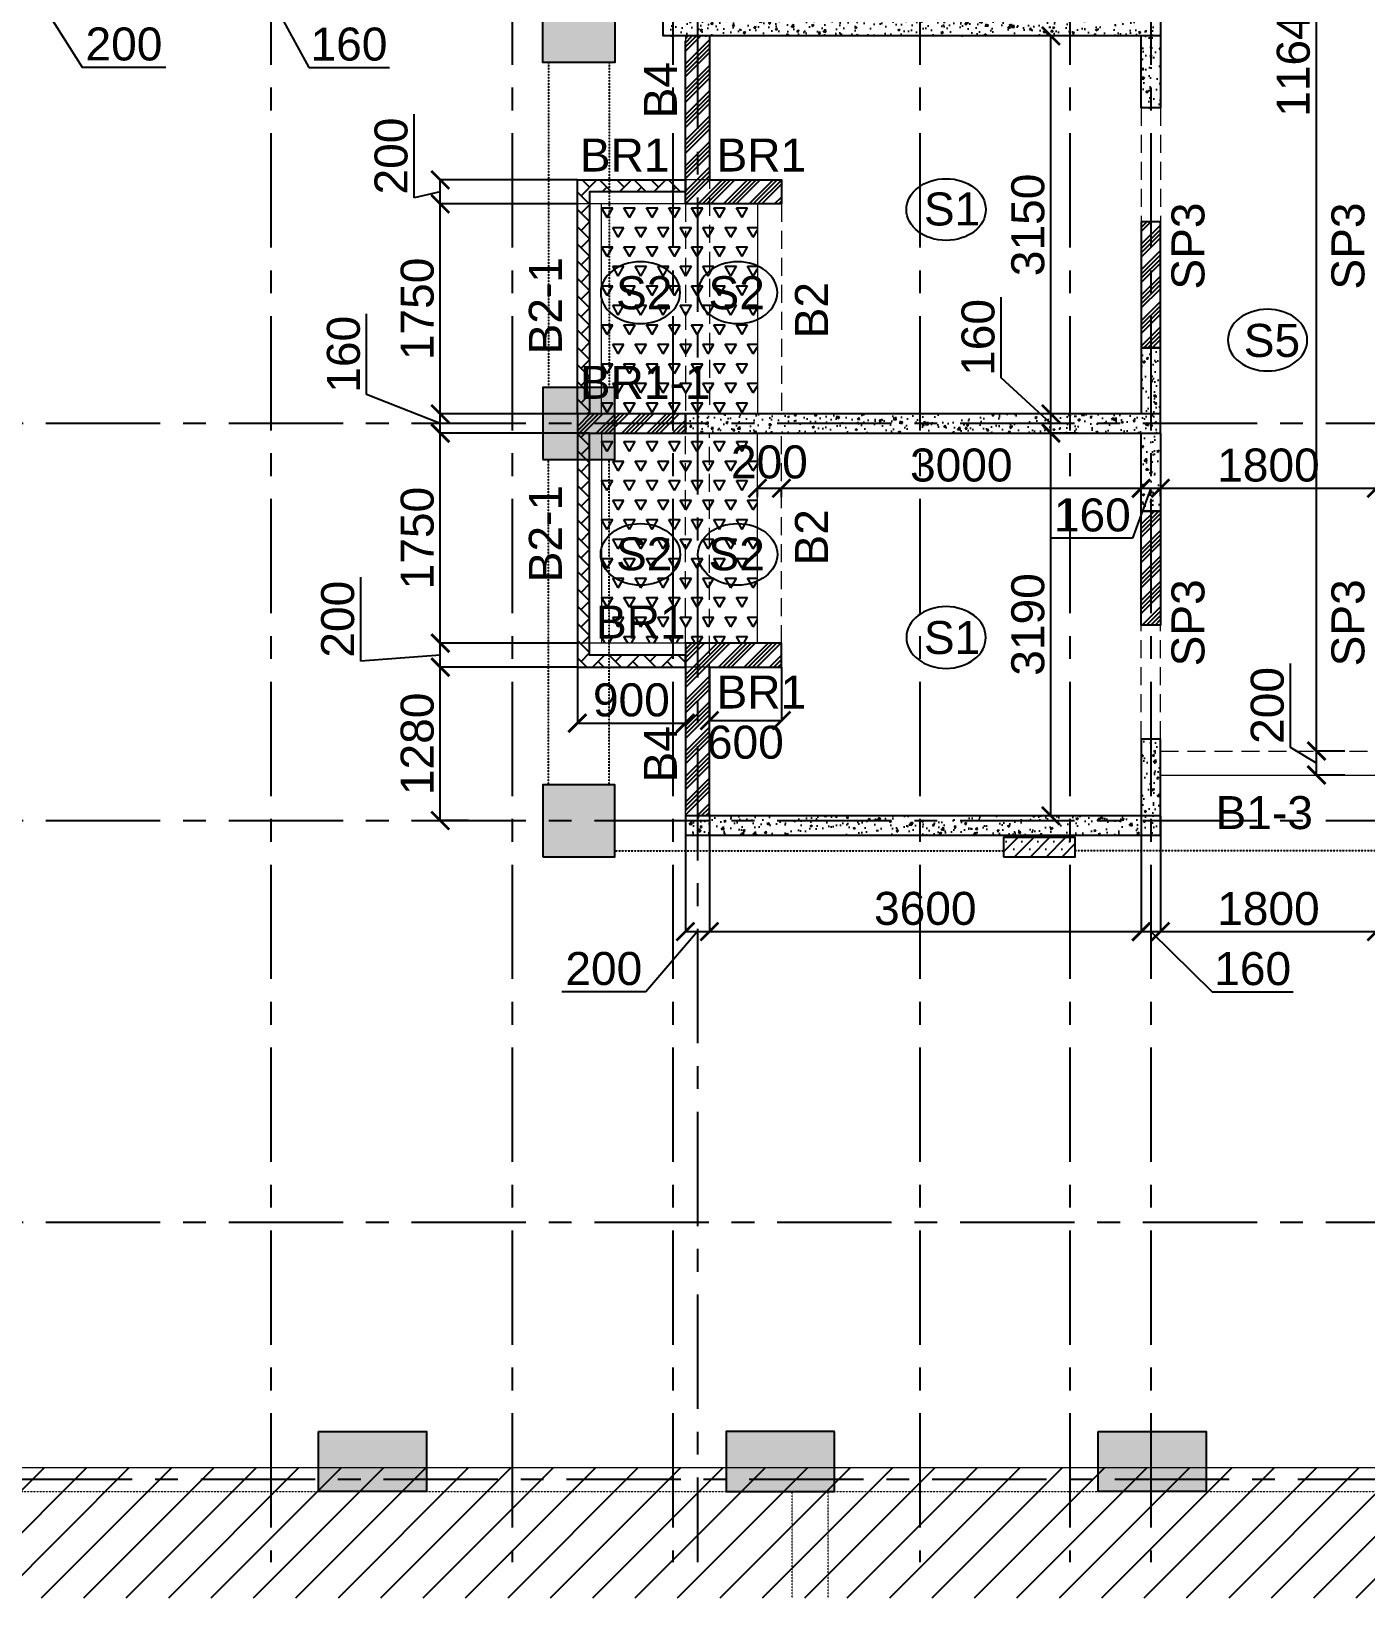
# Model space of a CAD drawing. Header units: inches. Extents: x -1898 to 127651, y -195120 to -109120.
# Drawn here: x 23325 to 34448, y -143846 to -130792 of the extents above; entities that cross this region are included whole.
import ezdxf

# ---------------------------------------------------------------- set-up
doc = ezdxf.new("R2010")
doc.units = ezdxf.units.IN
doc.header["$MEASUREMENT"] = 0
for name, pattern in [('CENTER', [50.8, 31.75, -6.35, 6.35, -6.35]), ('DASHED2', [9.525, 6.35, -3.175]), ('Hidden', [3, 2, -1])]:
    doc.linetypes.add(name, pattern=pattern)
for name, color, linetype in [('1', 8, 'Continuous'), ('160 R.C. WALL HAT', 8, 'Continuous'), ('160 R.C.WALL', 6, 'Continuous'), ('AR-Column', 40, 'Continuous'), ('AR-Hidden', 251, 'DASHED2'), ('BAL. PARAPET WALL', 4, 'Continuous'), ('BEAM TEXT', 4, 'Continuous'), ('DIM', 251, 'Continuous'), ('GRID', 8, 'CENTER'), ('JKEC COL', 6, 'Continuous'), ('JKEC COL HAT', 2, 'Continuous'), ('NON S.WALL HATCH', 8, 'Continuous'), ('NON STRUC R.C.WALL', 6, 'Continuous'), ('NON.STRUC.R.C.WALLS', 1, 'Continuous'), ('PARAPET WALL', 4, 'Continuous'), ('SPANRAL BEAM', 3, 'Continuous'), ('SUNKEN', 8, 'Continuous')]:
    doc.layers.add(name, color=color, linetype=linetype)
for name, color, linetype, lineweight in [('BEAMS', 3, 'Continuous', 0), ('SLAB CIR', 1, 'Continuous', 25), ('SLAB TXT', 3, 'Continuous', 0)]:
    doc.layers.add(name, color=color, linetype=linetype, lineweight=lineweight)
doc.styles.add('T200', font='sanss___.ttf', dxfattribs={"height": 275})
doc.styles.add('T300', font='sanss___.ttf', dxfattribs={"height": 350})
doc.dimstyles.new('T 200', dxfattribs={"dimtxt": 275, "dimasz": 150, "dimexe": 1, "dimexo": 0, "dimgap": 50, "dimtad": 1, "dimdec": 0, "dimrnd": 5, "dimdsep": 46, "dimtxsty": 'T200', "dimblk": 'ARCHTICK', "dimcen": 2.5, "dimdle": 1, "dimclrd": 5, "dimclre": 253, "dimclrt": 1, "dimadec": 0, "dimazin": 0, "dimtfac": 1, "dimtdec": 0, "dimtmove": 2, "dimatfit": 3, "dimfxl": 0, "dimarcsym": 0})
pattern_1 = [(45, (2346260.05, -240371.21), (-106.066017, 106.066017), []), (45, (2346295.4, -240371.21), (-106.066017, 106.066017), []), (45, (2346330.76, -240371.21), (-106.066017, 106.066017), []), (45, (2346366.12, -240371.21), (-106.066017, 106.066017), [])]
pattern_2 = [(60, (2301842.9, -345548.81), (-93.75, 162.379763), [93.75, -93.75]), (120, (2301842.9, -345548.81), (-187.5, 1e-07), [93.75, -93.75]), (0, (2301796.02, -345467.62), (93.75, 162.379763), [93.75, -93.75])]
pattern_3 = [(50, (2207006.52, 101615.64), (179.315046, -15.688034), [18.75, -206.25]), (355, (2207006.52, 101615.64), (-34.687833, 188.048033), [15, -165]), (100.4514445, (2207021.47, 101614.33), (144.627212, 172.359998), [15.935048, -175.285528]), (46.1842, (2207006.52, 101665.64), (266.810333, -41.37982), [28.125, -309.375]), (96.635635, (2207028.76, 101662.2), (233.665486, 243.52965), [23.902586, -262.92844]), (351.184164, (2207006.52, 101665.64), (233.665486, 243.52965), [22.5, -247.5]), (21, (2207031.52, 101653.14), (149.226763, -100.654723), [18.75, -206.25]), (326, (2207031.52, 101653.14), (60.828833, 181.287511), [15, -165]), (71.451445, (2207043.96, 101644.75), (210.055594, 80.632788), [15.935047, -175.285528]), (37.5, (2207006.524, 101615.64), (3.0399638, 83.2234635), [0, -163, 0, -167.5, 0, -165.625]), (7.5, (2207006.52, 101615.64), (65.7673844, 98.602928), [0, -95.5, 0, -159.25, 0, -63.125]), (327.5, (2206950.774, 101615.64), (133.455609, -5.638718), [0, -62.5, 0, -195, 0, -258.75]), (317.5, (2206925.77, 101615.64), (145.7965423, 25.0262456), [0, -81.25, 0, -129.5, 0, -183.75])]
pattern_4 = [(50, (2184721.52, 112605.64), (179.315046, -15.688034), [18.75, -206.25]), (355, (2184721.52, 112605.64), (-34.687833, 188.048033), [15, -165]), (100.4514445, (2184736.47, 112604.33), (144.627212, 172.359998), [15.935048, -175.285528]), (46.1842, (2184721.52, 112655.64), (266.810333, -41.37982), [28.125, -309.375]), (96.635635, (2184743.76, 112652.2), (233.665486, 243.52965), [23.902586, -262.92844]), (351.184164, (2184721.52, 112655.64), (233.665486, 243.52965), [22.5, -247.5]), (21, (2184746.52, 112643.14), (149.226763, -100.654723), [18.75, -206.25]), (326, (2184746.52, 112643.14), (60.828833, 181.287511), [15, -165]), (71.451445, (2184758.96, 112634.75), (210.055594, 80.632788), [15.935047, -175.285528]), (37.5, (2184721.524, 112605.64), (3.0399638, 83.2234635), [0, -163, 0, -167.5, 0, -165.625]), (7.5, (2184721.52, 112605.64), (65.7673844, 98.602928), [0, -95.5, 0, -159.25, 0, -63.125]), (327.5, (2184665.774, 112605.64), (133.455609, -5.638718), [0, -62.5, 0, -195, 0, -258.75]), (317.5, (2184640.77, 112605.64), (145.7965423, 25.0262456), [0, -81.25, 0, -129.5, 0, -183.75])]
pattern_5 = [(45, (-131825.64, 75915.45), (-66.29126, 66.29126), []), (45, (-131759.35, 75915.45), (-66.29126, 66.29126), [0, -93.75])]

# ---------------------------------------------------------------- blocks, each defined once
blk = doc.blocks.new('_ARCHTICK')
at = {"color": 0, "linetype": 'ByBlock', "const_width": 0.15}
blk.add_lwpolyline([(-0.5, -0.5), (0.5, 0.5)], dxfattribs=at)
blk = doc.blocks.new('*D58')
at = {"layer": 'Defpoints', "color": 0}
for p in [(31824, -134140), (32047, -134140, 15), (32047, -137330, 15)]:
    blk.add_point(p, dxfattribs=at)
at = {"layer": 'DIM', "color": 253, "lineweight": -2}
for p, q in [((32047, -134140), (31823, -134140)), ((32047, -137330), (31823, -137330))]:
    blk.add_line(p, q, dxfattribs=at)
at = {"layer": 'DIM', "color": 5, "lineweight": -2}
blk.add_line((31824, -137331), (31824, -134139), dxfattribs=at)
at = {"layer": 'DIM', "color": 5, "lineweight": -2, "xscale": 150, "yscale": 150, "zscale": 150}
for p, rotation in [((31824, -134140), 90), ((31824, -137330), 270)]:
    blk.add_blockref('_ARCHTICK', p, dxfattribs=dict(at, rotation=rotation))
at = {"layer": 'DIM', "color": 1, "insert": (31633, -135735), "char_height": 275, "attachment_point": 5, "rotation": 90, "style": 'T200'}
blk.add_mtext('3190', dxfattribs=at)
blk = doc.blocks.new('*D59')
at = {"layer": 'Defpoints', "color": 0}
for p in [(31824, -133980), (32288, -133980, 15), (32047, -134140, 15)]:
    blk.add_point(p, dxfattribs=at)
at = {"layer": 'DIM', "color": 5, "lineweight": -2}
for p, q in [((31410, -133680), (31410, -133007)), ((31824, -134060), (31410, -133680)), ((31824, -134141), (31824, -133979))]:
    blk.add_line(p, q, dxfattribs=at)
at = {"layer": 'DIM', "color": 253, "lineweight": -2}
for p, q in [((32288, -133980), (31823, -133980)), ((32047, -134140), (31823, -134140))]:
    blk.add_line(p, q, dxfattribs=at)
at = {"layer": 'DIM', "color": 5, "lineweight": -2, "xscale": 150, "yscale": 150, "zscale": 150}
for p, rotation in [((31824, -133980), 90), ((31824, -134140), 270)]:
    blk.add_blockref('_ARCHTICK', p, dxfattribs=dict(at, rotation=rotation))
at = {"layer": 'DIM', "color": 1, "insert": (31218, -133343), "char_height": 275, "attachment_point": 5, "rotation": 90, "style": 'T200'}
blk.add_mtext('160', dxfattribs=at)
blk = doc.blocks.new('*D60')
at = {"layer": 'Defpoints', "color": 0}
for p in [(31824, -130830), (32242, -130830, 15), (32288, -133980, 15)]:
    blk.add_point(p, dxfattribs=at)
at = {"layer": 'DIM', "color": 253, "lineweight": -2}
for p, q in [((32242, -130830), (31823, -130830)), ((32288, -133980), (31823, -133980))]:
    blk.add_line(p, q, dxfattribs=at)
at = {"layer": 'DIM', "color": 5, "lineweight": -2}
blk.add_line((31824, -133981), (31824, -130829), dxfattribs=at)
at = {"layer": 'DIM', "color": 5, "lineweight": -2, "xscale": 150, "yscale": 150, "zscale": 150}
for p, rotation in [((31824, -130830), 90), ((31824, -133980), 270)]:
    blk.add_blockref('_ARCHTICK', p, dxfattribs=dict(at, rotation=rotation))
at = {"layer": 'DIM', "color": 1, "insert": (31633, -132405), "char_height": 275, "attachment_point": 5, "rotation": 90, "style": 'T200'}
blk.add_mtext('3150', dxfattribs=at)
blk = doc.blocks.new('A$C2EF61270')
at = {"layer": '1'}
h = blk.add_hatch(dxfattribs=at)
h.set_pattern_fill('ANSI31', color=256, scale=2000)
h.set_pattern_definition([(45, (0, -1085.52), (-176.7767, 176.7767), [])])
h.paths.add_polyline_path([(0, 0), (63301, 0), (63301, -1086), (0, -1086)])
at = {"layer": 'JKEC COL HAT', "linetype": 'Continuous', "ltscale": 100}
h = blk.add_hatch(color=256, dxfattribs=at)
h.dxf.hatch_style = 1
h.paths.add_polyline_path([(12251, 300), (13152, 300), (13152, -200), (12251, -200)])
h = blk.add_hatch(color=256, dxfattribs=at)
h.dxf.hatch_style = 1
h.paths.add_polyline_path([(16553, 300), (15651, 300), (15651, -200), (16553, -200)])
h = blk.add_hatch(color=256, dxfattribs=at)
h.dxf.hatch_style = 1
h.paths.add_polyline_path([(18751, 300), (19651, 300), (19651, -200), (18751, -200)])
at = {"layer": 'BEAMS', "color": 4, "linetype": 'Continuous', "ltscale": 0.01}
blk.add_line((9751, 0), (63001, 0), dxfattribs=at)
at = {"layer": 'BEAMS', "linetype": 'Hidden', "ltscale": 0.01}
for p, q in [((9751, -200), (45400, -200)), ((16201, -1086), (16201, -200)), ((16501, -1086), (16501, -200))]:
    blk.add_line(p, q, dxfattribs=at)
at = {"layer": 'GRID', "ltscale": 30}
blk.add_line((64039, -100), (-2655, -100), dxfattribs=at)
at = {"layer": 'JKEC COL'}
for points in [[(12251, 300), (13152, 300), (13152, -200), (12251, -200)], [(16553, 300), (15651, 300), (15651, -200), (16553, -200)], [(18751, 300), (19651, 300), (19651, -200), (18751, -200)]]:
    blk.add_lwpolyline(points, close=True, dxfattribs=at)
blk = doc.blocks.new('*D275')
at = {"layer": 'Defpoints', "color": 0}
for p in [(28977, -137330, 15), (28777, -137490, 15), (28977, -138295)]:
    blk.add_point(p, dxfattribs=at)
at = {"layer": 'DIM', "color": 253, "lineweight": -2}
for p, q in [((28977, -137330), (28977, -138296)), ((28777, -137490), (28777, -138296))]:
    blk.add_line(p, q, dxfattribs=at)
at = {"layer": 'DIM', "color": 5, "lineweight": -2}
for p, q in [((28877, -138295), (28446, -138796)), ((28776, -138295), (28978, -138295)), ((28446, -138796), (27748, -138796))]:
    blk.add_line(p, q, dxfattribs=at)
at = {"layer": 'DIM', "color": 5, "lineweight": -2, "xscale": 150, "yscale": 150, "zscale": 150, "rotation": 180}
blk.add_blockref('_ARCHTICK', (28777, -138295), dxfattribs=at)
at = {"layer": 'DIM', "color": 5, "lineweight": -2, "xscale": 150, "yscale": 150, "zscale": 150}
blk.add_blockref('_ARCHTICK', (28977, -138295), dxfattribs=at)
at = {"layer": 'DIM', "color": 1, "insert": (28097, -138604), "char_height": 275, "attachment_point": 5, "style": 'T200'}
blk.add_mtext('200', dxfattribs=at)
blk = doc.blocks.new('*D276')
at = {"layer": 'Defpoints', "color": 0}
for p in [(28977, -137330, 15), (32577, -137330, 15), (32577, -138295)]:
    blk.add_point(p, dxfattribs=at)
at = {"layer": 'DIM', "color": 253, "lineweight": -2}
for p, q in [((28977, -137330), (28977, -138296)), ((32577, -137330), (32577, -138296))]:
    blk.add_line(p, q, dxfattribs=at)
at = {"layer": 'DIM', "color": 5, "lineweight": -2}
blk.add_line((28976, -138295), (32578, -138295), dxfattribs=at)
at = {"layer": 'DIM', "color": 5, "lineweight": -2, "xscale": 150, "yscale": 150, "zscale": 150, "rotation": 180}
blk.add_blockref('_ARCHTICK', (28977, -138295), dxfattribs=at)
at = {"layer": 'DIM', "color": 5, "lineweight": -2, "xscale": 150, "yscale": 150, "zscale": 150}
blk.add_blockref('_ARCHTICK', (32577, -138295), dxfattribs=at)
at = {"layer": 'DIM', "color": 1, "insert": (30777, -138103), "char_height": 275, "attachment_point": 5, "style": 'T200'}
blk.add_mtext('3600', dxfattribs=at)
blk = doc.blocks.new('*D277')
at = {"layer": 'Defpoints', "color": 0}
for p in [(32577, -137330, 15), (32737, -137330, 15), (32737, -138295)]:
    blk.add_point(p, dxfattribs=at)
at = {"layer": 'DIM', "color": 253, "lineweight": -2}
for p, q in [((32577, -137330), (32577, -138296)), ((32737, -137330), (32737, -138296))]:
    blk.add_line(p, q, dxfattribs=at)
at = {"layer": 'DIM', "color": 5, "lineweight": -2}
for p, q in [((32576, -138295), (32738, -138295)), ((32657, -138295), (33169, -138797)), ((33169, -138797), (33842, -138797))]:
    blk.add_line(p, q, dxfattribs=at)
at = {"layer": 'DIM', "color": 5, "lineweight": -2, "xscale": 150, "yscale": 150, "zscale": 150, "rotation": 180}
blk.add_blockref('_ARCHTICK', (32577, -138295), dxfattribs=at)
at = {"layer": 'DIM', "color": 5, "lineweight": -2, "xscale": 150, "yscale": 150, "zscale": 150}
blk.add_blockref('_ARCHTICK', (32737, -138295), dxfattribs=at)
at = {"layer": 'DIM', "color": 1, "insert": (33506, -138605), "char_height": 275, "attachment_point": 5, "style": 'T200'}
blk.add_mtext('160', dxfattribs=at)
blk = doc.blocks.new('*D278')
at = {"layer": 'Defpoints', "color": 0}
for p in [(32737, -137330, 15), (34537, -137490, 15), (34537, -138295)]:
    blk.add_point(p, dxfattribs=at)
at = {"layer": 'DIM', "color": 253, "lineweight": -2}
for p, q in [((32737, -137330), (32737, -138296)), ((34537, -137490), (34537, -138296))]:
    blk.add_line(p, q, dxfattribs=at)
at = {"layer": 'DIM', "color": 5, "lineweight": -2}
blk.add_line((32736, -138295), (34538, -138295), dxfattribs=at)
at = {"layer": 'DIM', "color": 5, "lineweight": -2, "xscale": 150, "yscale": 150, "zscale": 150, "rotation": 180}
blk.add_blockref('_ARCHTICK', (32737, -138295), dxfattribs=at)
at = {"layer": 'DIM', "color": 5, "lineweight": -2, "xscale": 150, "yscale": 150, "zscale": 150}
blk.add_blockref('_ARCHTICK', (34537, -138295), dxfattribs=at)
at = {"layer": 'DIM', "color": 1, "insert": (33637, -138104), "char_height": 275, "attachment_point": 5, "style": 'T200'}
blk.add_mtext('1800', dxfattribs=at)
blk = doc.blocks.new('*D282')
at = {"layer": 'Defpoints', "color": 0}
for p in [(27877, -136090, 15), (28777, -136090, 15), (28777, -136557)]:
    blk.add_point(p, dxfattribs=at)
at = {"layer": 'DIM', "color": 253, "lineweight": -2}
for p, q in [((27877, -136090), (27877, -136558)), ((28777, -136090), (28777, -136558))]:
    blk.add_line(p, q, dxfattribs=at)
at = {"layer": 'DIM', "color": 5, "lineweight": -2}
blk.add_line((27876, -136557), (28778, -136557), dxfattribs=at)
at = {"layer": 'DIM', "color": 5, "lineweight": -2, "xscale": 150, "yscale": 150, "zscale": 150, "rotation": 180}
blk.add_blockref('_ARCHTICK', (27877, -136557), dxfattribs=at)
at = {"layer": 'DIM', "color": 5, "lineweight": -2, "xscale": 150, "yscale": 150, "zscale": 150}
blk.add_blockref('_ARCHTICK', (28777, -136557), dxfattribs=at)
at = {"layer": 'DIM', "color": 1, "insert": (28327, -136365), "char_height": 275, "attachment_point": 5, "style": 'T200'}
blk.add_mtext('900', dxfattribs=at)
blk = doc.blocks.new('*D283')
at = {"layer": 'Defpoints', "color": 0}
for p in [(28977, -136090, 15), (29577, -136090, 15), (29577, -136536)]:
    blk.add_point(p, dxfattribs=at)
at = {"layer": 'DIM', "color": 253, "lineweight": -2}
for p, q in [((28977, -136090), (28977, -136537)), ((29577, -136090), (29577, -136537))]:
    blk.add_line(p, q, dxfattribs=at)
at = {"layer": 'DIM', "color": 5, "lineweight": -2}
blk.add_line((28976, -136536), (29578, -136536), dxfattribs=at)
at = {"layer": 'DIM', "color": 5, "lineweight": -2, "xscale": 150, "yscale": 150, "zscale": 150, "rotation": 180}
blk.add_blockref('_ARCHTICK', (28977, -136536), dxfattribs=at)
at = {"layer": 'DIM', "color": 5, "lineweight": -2, "xscale": 150, "yscale": 150, "zscale": 150}
blk.add_blockref('_ARCHTICK', (29577, -136536), dxfattribs=at)
at = {"layer": 'DIM', "color": 1, "insert": (29277, -136718), "char_height": 275, "attachment_point": 5, "style": 'T200'}
blk.add_mtext('600', dxfattribs=at)
blk = doc.blocks.new('*D286')
at = {"layer": 'Defpoints', "color": 0}
for p in [(29377, -134675, 15), (29577, -134600), (29577, -134675, 15)]:
    blk.add_point(p, dxfattribs=at)
at = {"layer": 'DIM', "color": 5, "lineweight": -2}
blk.add_line((29376, -134600), (29578, -134600), dxfattribs=at)
at = {"layer": 'DIM', "color": 253, "lineweight": -2}
for p, q in [((29377, -134675), (29377, -134599)), ((29577, -134675), (29577, -134599))]:
    blk.add_line(p, q, dxfattribs=at)
at = {"layer": 'DIM', "color": 5, "lineweight": -2, "xscale": 150, "yscale": 150, "zscale": 150, "rotation": 180}
blk.add_blockref('_ARCHTICK', (29377, -134600), dxfattribs=at)
at = {"layer": 'DIM', "color": 5, "lineweight": -2, "xscale": 150, "yscale": 150, "zscale": 150}
blk.add_blockref('_ARCHTICK', (29577, -134600), dxfattribs=at)
at = {"layer": 'DIM', "color": 1, "insert": (29477, -134382), "char_height": 275, "attachment_point": 5, "style": 'T200'}
blk.add_mtext('200', dxfattribs=at)
blk = doc.blocks.new('*D287')
at = {"layer": 'Defpoints', "color": 0}
for p in [(29577, -134675, 15), (32577, -134600), (32577, -134665, 15)]:
    blk.add_point(p, dxfattribs=at)
at = {"layer": 'DIM', "color": 5, "lineweight": -2}
blk.add_line((29576, -134600), (32578, -134600), dxfattribs=at)
at = {"layer": 'DIM', "color": 253, "lineweight": -2}
for p, q in [((29577, -134675), (29577, -134599)), ((32577, -134665), (32577, -134599))]:
    blk.add_line(p, q, dxfattribs=at)
at = {"layer": 'DIM', "color": 5, "lineweight": -2, "xscale": 150, "yscale": 150, "zscale": 150, "rotation": 180}
blk.add_blockref('_ARCHTICK', (29577, -134600), dxfattribs=at)
at = {"layer": 'DIM', "color": 5, "lineweight": -2, "xscale": 150, "yscale": 150, "zscale": 150}
blk.add_blockref('_ARCHTICK', (32577, -134600), dxfattribs=at)
at = {"layer": 'DIM', "color": 1, "insert": (31077, -134408), "char_height": 275, "attachment_point": 5, "style": 'T200'}
blk.add_mtext('3000', dxfattribs=at)
blk = doc.blocks.new('*D288')
at = {"layer": 'Defpoints', "color": 0}
for p in [(32577, -134665, 15), (32737, -134600), (32737, -134665, 15)]:
    blk.add_point(p, dxfattribs=at)
at = {"layer": 'DIM', "color": 5, "lineweight": -2}
for p, q in [((32657, -134600), (32505, -135016)), ((32576, -134600), (32738, -134600)), ((32505, -135016), (31833, -135016))]:
    blk.add_line(p, q, dxfattribs=at)
at = {"layer": 'DIM', "color": 253, "lineweight": -2}
for p, q in [((32577, -134665), (32577, -134599)), ((32737, -134665), (32737, -134599))]:
    blk.add_line(p, q, dxfattribs=at)
at = {"layer": 'DIM', "color": 5, "lineweight": -2, "xscale": 150, "yscale": 150, "zscale": 150, "rotation": 180}
blk.add_blockref('_ARCHTICK', (32577, -134600), dxfattribs=at)
at = {"layer": 'DIM', "color": 5, "lineweight": -2, "xscale": 150, "yscale": 150, "zscale": 150}
blk.add_blockref('_ARCHTICK', (32737, -134600), dxfattribs=at)
at = {"layer": 'DIM', "color": 1, "insert": (32169, -134824), "char_height": 275, "attachment_point": 5, "style": 'T200'}
blk.add_mtext('160', dxfattribs=at)
blk = doc.blocks.new('*D289')
at = {"layer": 'Defpoints', "color": 0}
for p in [(32737, -134665, 15), (34537, -134600), (34537, -134678, 15)]:
    blk.add_point(p, dxfattribs=at)
at = {"layer": 'DIM', "color": 5, "lineweight": -2}
blk.add_line((32736, -134600), (34538, -134600), dxfattribs=at)
at = {"layer": 'DIM', "color": 253, "lineweight": -2}
for p, q in [((32737, -134665), (32737, -134599)), ((34537, -134678), (34537, -134599))]:
    blk.add_line(p, q, dxfattribs=at)
at = {"layer": 'DIM', "color": 5, "lineweight": -2, "xscale": 150, "yscale": 150, "zscale": 150, "rotation": 180}
blk.add_blockref('_ARCHTICK', (32737, -134600), dxfattribs=at)
at = {"layer": 'DIM', "color": 5, "lineweight": -2, "xscale": 150, "yscale": 150, "zscale": 150}
blk.add_blockref('_ARCHTICK', (34537, -134600), dxfattribs=at)
at = {"layer": 'DIM', "color": 1, "insert": (33637, -134408), "char_height": 275, "attachment_point": 5, "style": 'T200'}
blk.add_mtext('1800', dxfattribs=at)
blk = doc.blocks.new('*D298')
at = {"layer": 'Defpoints', "color": 0}
for p in [(26734, -136090), (27877, -136090), (26969, -137370, 15)]:
    blk.add_point(p, dxfattribs=at)
at = {"layer": 'DIM', "color": 253, "lineweight": -2}
for p, q in [((27877, -136090), (26733, -136090)), ((26969, -137370), (26733, -137370))]:
    blk.add_line(p, q, dxfattribs=at)
at = {"layer": 'DIM', "color": 5, "lineweight": -2}
blk.add_line((26734, -137371), (26734, -136089), dxfattribs=at)
at = {"layer": 'DIM', "color": 5, "lineweight": -2, "xscale": 150, "yscale": 150, "zscale": 150}
for p, rotation in [((26734, -136090), 90), ((26734, -137370), 270)]:
    blk.add_blockref('_ARCHTICK', p, dxfattribs=dict(at, rotation=rotation))
at = {"layer": 'DIM', "color": 1, "insert": (26543, -136730), "char_height": 275, "attachment_point": 5, "rotation": 90, "style": 'T200'}
blk.add_mtext('1280', dxfattribs=at)
blk = doc.blocks.new('*D299')
at = {"layer": 'Defpoints', "color": 0}
for p in [(26734, -135890), (27877, -135890, 15), (27877, -136090)]:
    blk.add_point(p, dxfattribs=at)
at = {"layer": 'DIM', "color": 5, "lineweight": -2}
for p, q in [((26072, -136040), (26072, -135342)), ((26734, -136091), (26734, -135889)), ((26734, -135990), (26072, -136040))]:
    blk.add_line(p, q, dxfattribs=at)
at = {"layer": 'DIM', "color": 253, "lineweight": -2}
for p, q in [((27877, -135890), (26733, -135890)), ((27877, -136090), (26733, -136090))]:
    blk.add_line(p, q, dxfattribs=at)
at = {"layer": 'DIM', "color": 5, "lineweight": -2, "xscale": 150, "yscale": 150, "zscale": 150}
for p, rotation in [((26734, -135890), 90), ((26734, -136090), 270)]:
    blk.add_blockref('_ARCHTICK', p, dxfattribs=dict(at, rotation=rotation))
at = {"layer": 'DIM', "color": 1, "insert": (25880, -135691), "char_height": 275, "attachment_point": 5, "rotation": 90, "style": 'T200'}
blk.add_mtext('200', dxfattribs=at)
blk = doc.blocks.new('*D300')
at = {"layer": 'Defpoints', "color": 0}
for p in [(26734, -134140), (27877, -134140, 15), (27877, -135890, 15)]:
    blk.add_point(p, dxfattribs=at)
at = {"layer": 'DIM', "color": 253, "lineweight": -2}
for p, q in [((27877, -134140), (26733, -134140)), ((27877, -135890), (26733, -135890))]:
    blk.add_line(p, q, dxfattribs=at)
at = {"layer": 'DIM', "color": 5, "lineweight": -2}
blk.add_line((26734, -135891), (26734, -134139), dxfattribs=at)
at = {"layer": 'DIM', "color": 5, "lineweight": -2, "xscale": 150, "yscale": 150, "zscale": 150}
for p, rotation in [((26734, -134140), 90), ((26734, -135890), 270)]:
    blk.add_blockref('_ARCHTICK', p, dxfattribs=dict(at, rotation=rotation))
at = {"layer": 'DIM', "color": 1, "insert": (26543, -135015), "char_height": 275, "attachment_point": 5, "rotation": 90, "style": 'T200'}
blk.add_mtext('1750', dxfattribs=at)
blk = doc.blocks.new('*D301')
at = {"layer": 'Defpoints', "color": 0}
for p in [(26734, -133980), (27877, -133980, 15), (27877, -134140, 15)]:
    blk.add_point(p, dxfattribs=at)
at = {"layer": 'DIM', "color": 5, "lineweight": -2}
for p, q in [((26120, -133819), (26120, -133147)), ((26734, -134060), (26120, -133819)), ((26734, -134141), (26734, -133979))]:
    blk.add_line(p, q, dxfattribs=at)
at = {"layer": 'DIM', "color": 253, "lineweight": -2}
for p, q in [((27877, -133980), (26733, -133980)), ((27877, -134140), (26733, -134140))]:
    blk.add_line(p, q, dxfattribs=at)
at = {"layer": 'DIM', "color": 5, "lineweight": -2, "xscale": 150, "yscale": 150, "zscale": 150}
for p, rotation in [((26734, -133980), 90), ((26734, -134140), 270)]:
    blk.add_blockref('_ARCHTICK', p, dxfattribs=dict(at, rotation=rotation))
at = {"layer": 'DIM', "color": 1, "insert": (25928, -133483), "char_height": 275, "attachment_point": 5, "rotation": 90, "style": 'T200'}
blk.add_mtext('160', dxfattribs=at)
blk = doc.blocks.new('*D302')
at = {"layer": 'Defpoints', "color": 0}
for p in [(26734, -132230), (27877, -132230, 15), (27877, -133980, 15)]:
    blk.add_point(p, dxfattribs=at)
at = {"layer": 'DIM', "color": 253, "lineweight": -2}
for p, q in [((27877, -132230), (26733, -132230)), ((27877, -133980), (26733, -133980))]:
    blk.add_line(p, q, dxfattribs=at)
at = {"layer": 'DIM', "color": 5, "lineweight": -2}
blk.add_line((26734, -133981), (26734, -132229), dxfattribs=at)
at = {"layer": 'DIM', "color": 5, "lineweight": -2, "xscale": 150, "yscale": 150, "zscale": 150}
for p, rotation in [((26734, -132230), 90), ((26734, -133980), 270)]:
    blk.add_blockref('_ARCHTICK', p, dxfattribs=dict(at, rotation=rotation))
at = {"layer": 'DIM', "color": 1, "insert": (26543, -133105), "char_height": 275, "attachment_point": 5, "rotation": 90, "style": 'T200'}
blk.add_mtext('1750', dxfattribs=at)
blk = doc.blocks.new('*D303')
at = {"layer": 'Defpoints', "color": 0}
for p in [(26734, -132030), (27877, -132030, 15), (27877, -132230, 15)]:
    blk.add_point(p, dxfattribs=at)
at = {"layer": 'DIM', "color": 5, "lineweight": -2}
for p, q in [((26517, -132180), (26517, -131482)), ((26734, -132231), (26734, -132029)), ((26734, -132130), (26517, -132180))]:
    blk.add_line(p, q, dxfattribs=at)
at = {"layer": 'DIM', "color": 253, "lineweight": -2}
for p, q in [((27877, -132030), (26733, -132030)), ((27877, -132230), (26733, -132230))]:
    blk.add_line(p, q, dxfattribs=at)
at = {"layer": 'DIM', "color": 5, "lineweight": -2, "xscale": 150, "yscale": 150, "zscale": 150}
for p, rotation in [((26734, -132030), 90), ((26734, -132230), 270)]:
    blk.add_blockref('_ARCHTICK', p, dxfattribs=dict(at, rotation=rotation))
at = {"layer": 'DIM', "color": 1, "insert": (26325, -131831), "char_height": 275, "attachment_point": 5, "rotation": 90, "style": 'T200'}
blk.add_mtext('200', dxfattribs=at)
blk = doc.blocks.new('*D330')
at = {"layer": 'Defpoints', "color": 0}
for p in [(23332, -129810, 15), (23532, -129810, 15), (23532, -130590)]:
    blk.add_point(p, dxfattribs=at)
at = {"layer": 'DIM', "color": 253, "lineweight": -2}
for p, q in [((23332, -129810), (23332, -130591)), ((23532, -129810), (23532, -130591))]:
    blk.add_line(p, q, dxfattribs=at)
at = {"layer": 'DIM', "color": 5, "lineweight": -2}
for p, q in [((23331, -130590), (23533, -130590)), ((23432, -130590), (23748, -131091)), ((23748, -131091), (24446, -131091))]:
    blk.add_line(p, q, dxfattribs=at)
at = {"layer": 'DIM', "color": 5, "lineweight": -2, "xscale": 150, "yscale": 150, "zscale": 150, "rotation": 180}
blk.add_blockref('_ARCHTICK', (23332, -130590), dxfattribs=at)
at = {"layer": 'DIM', "color": 5, "lineweight": -2, "xscale": 150, "yscale": 150, "zscale": 150}
blk.add_blockref('_ARCHTICK', (23532, -130590), dxfattribs=at)
at = {"layer": 'DIM', "color": 1, "insert": (24097, -130899), "char_height": 275, "attachment_point": 5, "style": 'T200'}
blk.add_mtext('200', dxfattribs=at)
blk = doc.blocks.new('*D332')
at = {"layer": 'Defpoints', "color": 0}
for p in [(25282, -129810, 15), (25442, -129810, 15), (25442, -130590)]:
    blk.add_point(p, dxfattribs=at)
at = {"layer": 'DIM', "color": 253, "lineweight": -2}
for p, q in [((25282, -129810), (25282, -130591)), ((25442, -129810), (25442, -130591))]:
    blk.add_line(p, q, dxfattribs=at)
at = {"layer": 'DIM', "color": 5, "lineweight": -2}
for p, q in [((25281, -130590), (25443, -130590)), ((25362, -130590), (25637, -131092)), ((25637, -131092), (26310, -131092))]:
    blk.add_line(p, q, dxfattribs=at)
at = {"layer": 'DIM', "color": 5, "lineweight": -2, "xscale": 150, "yscale": 150, "zscale": 150, "rotation": 180}
blk.add_blockref('_ARCHTICK', (25282, -130590), dxfattribs=at)
at = {"layer": 'DIM', "color": 5, "lineweight": -2, "xscale": 150, "yscale": 150, "zscale": 150}
blk.add_blockref('_ARCHTICK', (25442, -130590), dxfattribs=at)
at = {"layer": 'DIM', "color": 1, "insert": (25973, -130900), "char_height": 275, "attachment_point": 5, "style": 'T200'}
blk.add_mtext('160', dxfattribs=at)
blk = doc.blocks.new('*D344')
at = {"layer": 'Defpoints', "color": 0}
for p in [(34038, -136790), (34274, -136790, 15), (34274, -136990, 15)]:
    blk.add_point(p, dxfattribs=at)
at = {"layer": 'DIM', "color": 5, "lineweight": -2}
for p, q in [((33820, -136759), (33820, -136061)), ((34038, -136890), (33820, -136759)), ((34038, -136991), (34038, -136789))]:
    blk.add_line(p, q, dxfattribs=at)
at = {"layer": 'DIM', "color": 253, "lineweight": -2}
for p, q in [((34274, -136790), (34037, -136790)), ((34274, -136990), (34037, -136990))]:
    blk.add_line(p, q, dxfattribs=at)
at = {"layer": 'DIM', "color": 5, "lineweight": -2, "xscale": 150, "yscale": 150, "zscale": 150}
for p, rotation in [((34038, -136790), 90), ((34038, -136990), 270)]:
    blk.add_blockref('_ARCHTICK', p, dxfattribs=dict(at, rotation=rotation))
at = {"layer": 'DIM', "color": 1, "insert": (33629, -136410), "char_height": 275, "attachment_point": 5, "rotation": 90, "style": 'T200'}
blk.add_mtext('200', dxfattribs=at)
blk = doc.blocks.new('*D345')
at = {"layer": 'Defpoints', "color": 0}
for p in [(34038, -125150), (34220, -125150, 15), (34274, -136790, 15)]:
    blk.add_point(p, dxfattribs=at)
at = {"layer": 'DIM', "color": 253, "lineweight": -2}
for p, q in [((34220, -125150), (34037, -125150)), ((34274, -136790), (34037, -136790))]:
    blk.add_line(p, q, dxfattribs=at)
at = {"layer": 'DIM', "color": 5, "lineweight": -2}
blk.add_line((34038, -136791), (34038, -125149), dxfattribs=at)
at = {"layer": 'DIM', "color": 5, "lineweight": -2, "xscale": 150, "yscale": 150, "zscale": 150}
for p, rotation in [((34038, -125150), 90), ((34038, -136790), 270)]:
    blk.add_blockref('_ARCHTICK', p, dxfattribs=dict(at, rotation=rotation))
at = {"layer": 'DIM', "color": 1, "insert": (33846, -130970), "char_height": 275, "attachment_point": 5, "rotation": 90, "style": 'T200'}
blk.add_mtext('11640', dxfattribs=at)
blk = doc.blocks.new('A$C02A55DAE')
at = {"layer": 'NON S.WALL HATCH'}
h = blk.add_hatch(dxfattribs=at)
h.set_pattern_fill('SACNCR', color=256, scale=1000)
h.set_pattern_definition(pattern_5)
h.paths.add_polyline_path([(22427, -18480), (23027, -18480), (23027, -17880), (22427, -17880)])
h.paths.add_polyline_path([(22427, -15170), (23027, -15170), (23027, -14570), (22427, -14570)])
h.paths.add_polyline_path([(22427, -11500), (23027, -11500), (23027, -11860), (22427, -11860)])
h.paths.add_polyline_path([(34483, -18480), (33883, -18480), (33883, -17880), (34483, -17880)])
h.paths.add_polyline_path([(34483, -11260), (33883, -11260), (33883, -11860), (34483, -11860)])
edge = h.paths.add_edge_path()
edge.add_line((34435, -11860), (34435, -14570))
h = blk.add_hatch(dxfattribs=at)
h.set_pattern_fill('SACNCR', color=256, scale=1000)
h.set_pattern_definition(pattern_5)
h.paths.add_polyline_path([(26265, -18480), (26865, -18480), (26865, -18320), (26265, -18320)])
at = {"layer": 'AR-Column', "color": 4, "elevation": -29}
for points in [[(22427, -11500), (23027, -11500), (23027, -11860), (22427, -11860)], [(22427, -15170), (23027, -15170), (23027, -14570), (22427, -14570)], [(22427, -18480), (23027, -18480), (23027, -17880), (22427, -17880)], [(26265, -18480), (26865, -18480), (26865, -18320), (26265, -18320)]]:
    blk.add_lwpolyline(points, close=True, dxfattribs=at)
at = {"layer": 'AR-Hidden', "ltscale": 0.009}
for p, q in [((22475, -11860, -29), (22475, -14570, -29)), ((22980, -11860, -29), (22980, -14570, -29)), ((22475, -17880, -29), (22475, -15170, -29)), ((22980, -17880, -29), (22980, -15170, -29)), ((23027, -18430, -29), (26265, -18430, -29)), ((30102, -18430, -29), (26865, -18430, -29))]:
    blk.add_line(p, q, dxfattribs=at)

msp = doc.modelspace()

# ---------------------------------------------------------------- hatches: boundary and pattern name
at = {"layer": '160 R.C. WALL HAT'}
h = msp.add_hatch(dxfattribs=at)
h.set_pattern_fill('AR-CONC', color=256, scale=25)
h.set_pattern_definition([(50, (2207721.52, 104925.64), (179.315046, -15.688034), [18.75, -206.25]), (355, (2207721.52, 104925.64), (-34.687833, 188.048033), [15, -165]), (100.4514445, (2207736.47, 104924.33), (144.627212, 172.359998), [15.935048, -175.285528]), (46.1842, (2207721.52, 104975.64), (266.810333, -41.37982), [28.125, -309.375]), (96.635635, (2207743.76, 104972.2), (233.665486, 243.52965), [23.902586, -262.92844]), (351.184164, (2207721.52, 104975.64), (233.665486, 243.52965), [22.5, -247.5]), (21, (2207746.52, 104963.14), (149.226763, -100.654723), [18.75, -206.25]), (326, (2207746.52, 104963.14), (60.828833, 181.287511), [15, -165]), (71.451445, (2207758.96, 104954.75), (210.055594, 80.632788), [15.935047, -175.285528]), (37.5, (2207721.524, 104925.64), (3.0399638, 83.2234635), [0, -163, 0, -167.5, 0, -165.625]), (7.5, (2207721.52, 104925.64), (65.7673844, 98.602928), [0, -95.5, 0, -159.25, 0, -63.125]), (327.5, (2207665.774, 104925.64), (133.455609, -5.638718), [0, -62.5, 0, -195, 0, -258.75]), (317.5, (2207640.77, 104925.64), (145.7965423, 25.0262456), [0, -81.25, 0, -129.5, 0, -183.75])])
h.paths.add_polyline_path([(28592.4, -130670.2), (32737.4, -130670.2), (32737.4, -130830.2), (28592.4, -130830.2)])
h = msp.add_hatch(dxfattribs=at)
h.set_pattern_fill('AR-CONC', color=256, scale=25)
h.set_pattern_definition([(50, (2211706.52, 104325.64), (179.315046, -15.688034), [18.75, -206.25]), (355, (2211706.52, 104325.64), (-34.687833, 188.048033), [15, -165]), (100.4514445, (2211721.47, 104324.33), (144.627212, 172.359998), [15.935048, -175.285528]), (46.1842, (2211706.52, 104375.64), (266.810333, -41.37982), [28.125, -309.375]), (96.635635, (2211728.76, 104372.2), (233.665486, 243.52965), [23.902586, -262.92844]), (351.184164, (2211706.52, 104375.64), (233.665486, 243.52965), [22.5, -247.5]), (21, (2211731.52, 104363.14), (149.226763, -100.654723), [18.75, -206.25]), (326, (2211731.52, 104363.14), (60.828833, 181.287511), [15, -165]), (71.451445, (2211743.96, 104354.75), (210.055594, 80.632788), [15.935047, -175.285528]), (37.5, (2211706.524, 104325.64), (3.0399638, 83.2234635), [0, -163, 0, -167.5, 0, -165.625]), (7.5, (2211706.52, 104325.64), (65.7673844, 98.602928), [0, -95.5, 0, -159.25, 0, -63.125]), (327.5, (2211650.774, 104325.64), (133.455609, -5.638718), [0, -62.5, 0, -195, 0, -258.75]), (317.5, (2211625.77, 104325.64), (145.7965423, 25.0262456), [0, -81.25, 0, -129.5, 0, -183.75])])
h.paths.add_polyline_path([(32737.4, -130830.2), (32577.4, -130830.2), (32577.4, -131430.2), (32737.4, -131430.2)])
h = msp.add_hatch(dxfattribs=at)
h.set_pattern_fill('AR-CONC', color=256, scale=25)
h.set_pattern_definition(pattern_4)
h.paths.add_polyline_path([(32577.4, -133450.2), (32737.4, -133450.2), (32737.4, -133980.2), (32577.4, -133980.2)])
h = msp.add_hatch(dxfattribs=at)
h.set_pattern_fill('AR-CONC', color=256, scale=25)
h.set_pattern_definition(pattern_3)
h.paths.add_polyline_path([(32737.4, -134140.2), (32737.4, -133980.2), (28777.4, -133980.2), (28777.4, -134140.2)])
h = msp.add_hatch(dxfattribs=at)
h.set_pattern_fill('AR-CONC', color=256, scale=25)
h.set_pattern_definition(pattern_4)
h.paths.add_polyline_path([(32577.4, -134790.2), (32737.4, -134790.2), (32737.4, -134140.2), (32577.4, -134140.2)])
h = msp.add_hatch(dxfattribs=at)
h.set_pattern_fill('AR-CONC', color=256, scale=25)
h.set_pattern_definition(pattern_3)
h.paths.add_polyline_path([(32737.4, -136690.2), (32577.4, -136690.2), (32577.4, -137330.2), (32737.4, -137330.2)])
h = msp.add_hatch(dxfattribs=at)
h.set_pattern_fill('AR-CONC', color=256, scale=25)
h.set_pattern_definition(pattern_3)
h.paths.add_polyline_path([(32737.4, -137490.2), (32737.4, -137330.2), (28777.4, -137330.2), (28777.4, -137490.2)])
at = {"layer": 'BAL. PARAPET WALL'}
h = msp.add_hatch(dxfattribs=at)
h.set_pattern_fill('AR-HBONE', color=256, style=0)
h.set_pattern_definition([(45, (-2097180.89, 362541.15), (1e-14, 143.684098), [304.8, -101.6]), (135, (-2097109.05, 362613), (1e-14, 143.684098), [304.8, -101.6])])
h.paths.add_polyline_path([(27977.4, -133980.2), (27877.4, -133980.2), (27877.4, -132030.2), (28777.4, -132030.2), (28777.4, -132130.2), (27977.4, -132130.2)])
h = msp.add_hatch(dxfattribs=at)
h.set_pattern_fill('AR-HBONE', color=256, style=0)
h.set_pattern_definition([(45, (-2097180.89, 362541.15), (1e-14, 143.684098), [304.8, -101.6]), (135, (-2097109.05, 362613), (1e-14, 143.684098), [304.8, -101.6])])
h.paths.add_polyline_path([(27977.4, -134140.2), (27877.4, -134140.2), (27877.4, -136090.2), (28777.4, -136090.2), (28777.4, -135990.2), (27977.4, -135990.2)])
at = {"layer": 'NON STRUC R.C.WALL'}
h = msp.add_hatch(dxfattribs=at)
h.set_pattern_fill('ANSI34', color=1, scale=200)
h.set_pattern_definition(pattern_1)
h.paths.add_polyline_path([(28977.4, -130830.2), (28777.4, -130830.2), (28777.4, -132230.2), (29577.4, -132230.2), (29577.4, -132030.2), (28977.4, -132030.2)])
h = msp.add_hatch(dxfattribs=at)
h.set_pattern_fill('ANSI34', color=1, scale=200)
h.set_pattern_definition(pattern_1)
h.paths.add_polyline_path([(32577.4, -132380.2), (32577.4, -133430.2), (32737.4, -133430.2), (32737.4, -132380.2)])
h = msp.add_hatch(dxfattribs=at)
h.set_pattern_fill('ANSI34', color=1, scale=200)
h.set_pattern_definition(pattern_1)
h.paths.add_polyline_path([(28777.4, -134140.2), (28777.4, -133980.2), (27877.4, -133980.2), (27877.4, -134140.2)])
h = msp.add_hatch(dxfattribs=at)
h.set_pattern_fill('ANSI34', color=1, scale=200)
h.set_pattern_definition(pattern_1)
h.paths.add_polyline_path([(32577.4, -135740.2), (32577.4, -134790.2), (32737.4, -134790.2), (32737.4, -135740.2)])
h = msp.add_hatch(dxfattribs=at)
h.set_pattern_fill('ANSI34', color=1, scale=200)
h.set_pattern_definition(pattern_1)
h.paths.add_polyline_path([(28977.4, -137330.2), (28777.4, -137330.2), (28777.4, -135890.2), (29577.4, -135890.2), (29577.4, -136090.2), (28977.4, -136090.2)])
at = {"layer": 'SUNKEN'}
h = msp.add_hatch(dxfattribs=at)
h.set_pattern_fill('TRIANG', color=256, scale=500)
h.set_pattern_definition(pattern_2)
h.paths.add_polyline_path([(28077.4, -132230.2), (29377.4, -132230.2), (29377.4, -133980.2), (28077.4, -133980.2)])
h = msp.add_hatch(dxfattribs=at)
h.set_pattern_fill('TRIANG', color=256, scale=500)
h.set_pattern_definition(pattern_2)
h.paths.add_polyline_path([(28077.4, -135890.2), (29377.4, -135890.2), (29377.4, -134140.2), (28077.4, -134140.2)])

# ---------------------------------------------------------------- linework, layer by layer
at = {"layer": '160 R.C.WALL', "elevation": 14.7}
for points in [[(28592.4, -130670.2), (32737.4, -130670.2), (32737.4, -130830.2), (28592.4, -130830.2)], [(32737.4, -134140.2), (32737.4, -133980.2), (28777.4, -133980.2), (28777.4, -134140.2)], [(32737.4, -137490.2), (32737.4, -137330.2), (28777.4, -137330.2), (28777.4, -137490.2)]]:
    msp.add_lwpolyline(points, close=True, dxfattribs=at)
for points in [[(32737.4, -130830.2), (32737.4, -131430.2), (32577.4, -131430.2), (32577.4, -130830.2)], [(32737.4, -133980.2), (32737.4, -133430.2), (32577.4, -133430.2), (32577.4, -133980.2)], [(32737.4, -134140.2), (32737.4, -134790.2), (32577.4, -134790.2), (32577.4, -134140.2)], [(32737.4, -137330.2), (32737.4, -136690.2), (32577.4, -136690.2), (32577.4, -137330.2)]]:
    msp.add_lwpolyline(points, dxfattribs=at)
at = {"layer": 'BAL. PARAPET WALL', "elevation": 14.7}
for points in [[(27977.4, -133980.2), (27877.4, -133980.2), (27877.4, -132030.2), (28777.4, -132030.2), (28777.4, -132130.2), (27977.4, -132130.2), (27977.4, -133980.2)], [(27977.4, -134140.2), (27877.4, -134140.2), (27877.4, -136090.2), (28777.4, -136090.2), (28777.4, -135990.2), (27977.4, -135990.2), (27977.4, -134140.2)]]:
    msp.add_lwpolyline(points, dxfattribs=at)
at = {"layer": 'BEAMS', "color": 4, "linetype": 'Continuous', "ltscale": 0.01}
for p, q in [((28777.4, -130830.2, 14.7), (28777.4, -132230.2, 14.7)), ((29577.4, -132030.2, 14.7), (27877.4, -132030.2, 14.7)), ((27877.4, -133980.2, 14.7), (27877.4, -132030.2, 14.7)), ((29577.4, -132230.2, 14.7), (27877.4, -132230.2, 14.7)), ((28077.4, -133980.2, 14.7), (28077.4, -132230.2, 14.7)), ((29377.4, -132230.2, 14.7), (29377.4, -133980.2, 14.7)), ((27877.4, -134140.2, 14.7), (27877.4, -136090.2, 14.7)), ((28077.4, -134140.2, 14.7), (28077.4, -135890.2, 14.7)), ((29377.4, -135890.2, 14.7), (29377.4, -134140.2, 14.7)), ((29577.4, -135890.2, 14.7), (27877.4, -135890.2, 14.7)), ((28777.4, -137330.2, 14.7), (28777.4, -135890.2, 14.7)), ((29577.4, -136090.2, 14.7), (27877.4, -136090.2, 14.7)), ((32737.4, -136990.2, 14.7), (34537.4, -136990.2, 14.7))]:
    msp.add_line(p, q, dxfattribs=at)
at = {"layer": 'BEAMS', "linetype": 'Hidden', "ltscale": 75}
for p, q in [((28977.4, -130830.2, 14.7), (28977.4, -133980.2, 14.7)), ((32577.4, -131430.2, 14.7), (32577.4, -133430.2, 14.7)), ((32737.4, -131430.2, 14.7), (32737.4, -133430.2, 14.7)), ((28777.4, -132230.2, 14.7), (28777.4, -133980.2, 14.7)), ((29577.4, -132230.2, 14.7), (29577.4, -133980.2, 14.7)), ((28777.4, -135890.2, 14.7), (28777.4, -134140.2, 14.7)), ((28977.4, -137330.2, 14.7), (28977.4, -134140.2, 14.7)), ((29577.4, -135890.2, 14.7), (29577.4, -134140.2, 14.7)), ((32577.4, -136690.2, 14.7), (32577.4, -134790.2, 14.7)), ((32737.4, -136690.2, 14.7), (32737.4, -134790.2, 14.7)), ((32737.4, -136790.2, 14.7), (34537.4, -136790.2, 14.7))]:
    msp.add_line(p, q, dxfattribs=at)
at = {"layer": 'GRID', "ltscale": 30}
for p, q in [((25322.4, -111829.1, 14.7), (25322.4, -143550.6, 14.7)), ((27332.4, -111829.1, 14.7), (27332.4, -143550.6, 14.7)), ((28672.4, -111829.1, 14.7), (28672.4, -143550.6, 14.7)), ((30732.6, -111829.1, 14.7), (30732.6, -143550.6, 14.7)), ((31982.4, -111829.1, 14.7), (31982.4, -143550.6, 14.7)), ((32657.4, -111829.1, 14.7), (32657.4, -143550.6, 14.7)), ((28877.4, -112364.3, 14.7), (28877.4, -143550.6, 14.7)), ((86883.8, -134060.2, 14.7), (739.5, -134060.2, 14.7)), ((86883.8, -137370.2, 14.7), (739.5, -137370.2, 14.7)), ((86883.8, -140720.2, 14.7), (739.5, -140720.2, 14.7))]:
    msp.add_line(p, q, dxfattribs=at)
at = {"layer": 'NON.STRUC.R.C.WALLS', "elevation": 14.7}
for points in [[(28977.4, -130830.2), (28977.4, -132030.2), (29577.4, -132030.2), (29577.4, -132230.2), (28777.4, -132230.2), (28777.4, -130870.2)], [(28977.4, -137330.2), (28977.4, -136090.2), (29577.4, -136090.2), (29577.4, -135890.2), (28777.4, -135890.2), (28777.4, -137290.2)]]:
    msp.add_lwpolyline(points, dxfattribs=at)
for points in [[(32577.4, -132380.2), (32577.4, -133430.2), (32737.4, -133430.2), (32737.4, -132380.2)], [(28777.4, -134140.2), (28777.4, -133980.2), (27877.4, -133980.2), (27877.4, -134140.2)], [(32577.4, -135740.2), (32577.4, -134790.2), (32737.4, -134790.2), (32737.4, -135740.2)]]:
    msp.add_lwpolyline(points, close=True, dxfattribs=at)
at = {"layer": 'PARAPET WALL'}
for p, q in [((29577.4, -132030.2, 14.7), (29577.4, -132230.2, 14.7)), ((29577.4, -136090.2, 14.7), (29577.4, -135890.2, 14.7))]:
    msp.add_line(p, q, dxfattribs=at)
at = {"layer": 'SLAB CIR'}
for centre in [(30950.2, -132277, -0.7), (28402.5, -135150.8, -0.7), (29213, -135150.8, -0.7)]:
    msp.add_ellipse(centre, major_axis=(331, 0), ratio=0.77685, dxfattribs=at)
at = {"layer": 'SLAB CIR', "extrusion": (0, 0, -1)}
for centre in [(28402.5, -132969.6, -0.7), (29213, -132969.6, -0.7), (33630, -133365.3), (30950.2, -135843.4, -0.7)]:
    msp.add_ellipse(centre, major_axis=(331, 0), ratio=0.77685, dxfattribs=at)

# ---------------------------------------------------------------- block references
at = {"layer": '160 R.C.WALL'}
msp.add_blockref('A$C2EF61270', (13467.2, -142760.2, 14.7), dxfattribs=at)
at = {"layer": 'DIM', "color": 1}
msp.add_blockref('A$C02A55DAE', (5162.4, -119190.2, 29.5), dxfattribs=at)

# ---------------------------------------------------------------- texts
at = {"layer": 'BEAM TEXT', "style": 'T300'}
for s, p in [('B4', (28706.2, -131517.1)), ('B2-1', (27747.4, -133484.8)), ('B2', (29965.6, -133350.6)), ('B2-1', (27747.4, -135383.6)), ('B2', (29965.6, -135244)), ('B4', (28706.2, -137051.9))]:
    msp.add_text(s, height=275, rotation=90, dxfattribs=at).set_placement(p)
for s, p in [('BR1', (27897.3, -131960)), ('BR1', (29036.9, -131960)), ('BR1-1', (27897.3, -133854.7)), ('BR1', (28032, -135852.3)), ('BR1', (29036.9, -136435.4)), ('B1-3', (33196.6, -137440.4))]:
    msp.add_text(s, height=275, dxfattribs=at).set_placement(p)
at = {"layer": 'SLAB TXT', "style": 'T300'}
for s, p in [('S1', (30765.4, -132409.8)), ('S2', (28198.9, -133107.6)), ('S2', (28969.4, -133107.6)), ('S5', (33431.6, -133505)), ('S2', (28198.9, -135283.7)), ('S2', (28969.4, -135283.7)), ('S1', (30765.4, -135981.4))]:
    msp.add_text(s, height=275, dxfattribs=at).set_placement(p)
at = {"layer": 'SPANRAL BEAM', "style": 'T300'}
for p in [(33103.8, -132944.4), (34437.3, -132944.4), (33103.8, -136084.4), (34437.3, -136084.4)]:
    msp.add_text('SP3', height=275, rotation=90, dxfattribs=at).set_placement(p)

# ---------------------------------------------------------------- dimensions: what is measured, and where the dimension line sits
at = {"layer": 'DIM'}
for base, p1, p2, picture, middle in [((34037.9, -125150.2), (34273.9, -136790.2, 14.7), (34219.6, -125150.2, 14.7), '*D345', (33846.1, -130970.2)), ((31824.3, -130830.2), (32288.1, -133980.2, 14.7), (32241.9, -130830.2, 14.7), '*D60', (31632.5, -132405.2)), ((26734.4, -132230.2), (27877.4, -133980.2, 14.7), (27877.4, -132230.2, 14.7), '*D302', (26542.8, -133105.2)), ((26734.4, -134140.2), (27877.4, -135890.2, 14.7), (27877.4, -134140.2, 14.7), '*D300', (26542.8, -135015.2)), ((31824.3, -134140.2), (32047, -137330.2, 14.7), (32047, -134140.2, 14.7), '*D58', (31632.5, -135735.2)), ((26734.4, -136090.2), (26969, -137370.2, 14.7), (27877.4, -136090.2), '*D298', (26542.8, -136730.2))]:
    dim = msp.add_linear_dim(base=base, p1=p1, p2=p2, angle=90, dimstyle='T 200', dxfattribs=at)
    dim.commit()
    dim.dimension.update_dxf_attribs({"geometry": picture, "text_midpoint": middle})
for base, p1, p2, picture, middle in [((23532.4, -130590.2), (23332.4, -129810.2, 14.7), (23532.4, -129810.2, 14.7), '*D330', (23798, -131091.1)), ((25442.4, -130590.2), (25282.4, -129810.2, 14.7), (25442.4, -129810.2, 14.7), '*D332', (25687.3, -131091.7)), ((32737.4, -134599.7), (32577.4, -134664.6, 14.7), (32737.4, -134664.6, 14.7), '*D288', (32455, -135015.6)), ((28977.4, -138295.2), (28777.4, -137490.2, 14.7), (28977.4, -137330.2, 14.7), '*D275', (28395.8, -138796.1)), ((32737.4, -138295.2), (32577.4, -137330.2, 14.7), (32737.4, -137330.2, 14.7), '*D277', (33219.4, -138796.7))]:
    dim = msp.add_linear_dim(base=base, p1=p1, p2=p2, dimstyle='T 200', override={"dimtmove": 1}, dxfattribs=at)
    dim.commit()
    dim.dimension.update_dxf_attribs({"geometry": picture, "text_midpoint": middle, "dimtype": 160})
for base, p1, p2, picture, middle in [((26734.4, -132030.2), (27877.4, -132230.2, 14.7), (27877.4, -132030.2, 14.7), '*D303', (26516.8, -132130.2)), ((31824.3, -133980.2), (32047, -134140.2, 14.7), (32288.1, -133980.2, 14.7), '*D59', (31410, -133629.5)), ((26734.4, -133980.2), (27877.4, -134140.2, 14.7), (27877.4, -133980.2, 14.7), '*D301', (26120.1, -133769.3)), ((26734.4, -135890.2), (27877.4, -136090.2), (27877.4, -135890.2, 14.7), '*D299', (26072, -135990.2)), ((34037.9, -136790.2), (34273.9, -136990.2, 14.7), (34273.9, -136790.2, 14.7), '*D344', (33820.3, -136709))]:
    dim = msp.add_linear_dim(base=base, p1=p1, p2=p2, angle=90, dimstyle='T 200', override={"dimtmove": 1}, dxfattribs=at)
    dim.commit()
    dim.dimension.update_dxf_attribs({"geometry": picture, "text_midpoint": middle, "dimtype": 160})
for base, p1, p2, picture, middle in [((29577.4, -134599.7), (29377.4, -134675.4, 14.7), (29577.4, -134675.4, 14.7), '*D286', (29477.4, -134382)), ((32577.4, -134599.7), (29577.4, -134675.4, 14.7), (32577.4, -134664.6, 14.7), '*D287', (31077.4, -134407.8)), ((34537.4, -134599.7), (32737.4, -134664.6, 14.7), (34537.4, -134678, 14.7), '*D289', (33637.4, -134408)), ((28777.4, -136557.1), (27877.4, -136090.2, 14.7), (28777.4, -136090.2, 14.7), '*D282', (28327.4, -136365.4)), ((32577.4, -138295.2), (28977.4, -137330.2, 14.7), (32577.4, -137330.2, 14.7), '*D276', (30777.4, -138103.4)), ((34537.4, -138295.2), (32737.4, -137330.2, 14.7), (34537.4, -137490.2, 14.7), '*D278', (33637.4, -138103.5))]:
    dim = msp.add_linear_dim(base=base, p1=p1, p2=p2, dimstyle='T 200', dxfattribs=at)
    dim.commit()
    dim.dimension.update_dxf_attribs({"geometry": picture, "text_midpoint": middle})
dim = msp.add_linear_dim(base=(29577.4, -136535.9), p1=(28977.4, -136090.2, 14.7), p2=(29577.4, -136090.2, 14.7), dimstyle='T 200', dxfattribs=at)
dim.commit()
dim.dimension.update_dxf_attribs({"geometry": '*D283', "text_midpoint": (29277.4, -136717.8), "dimtype": 160})

doc.saveas('drawing.dxf')
